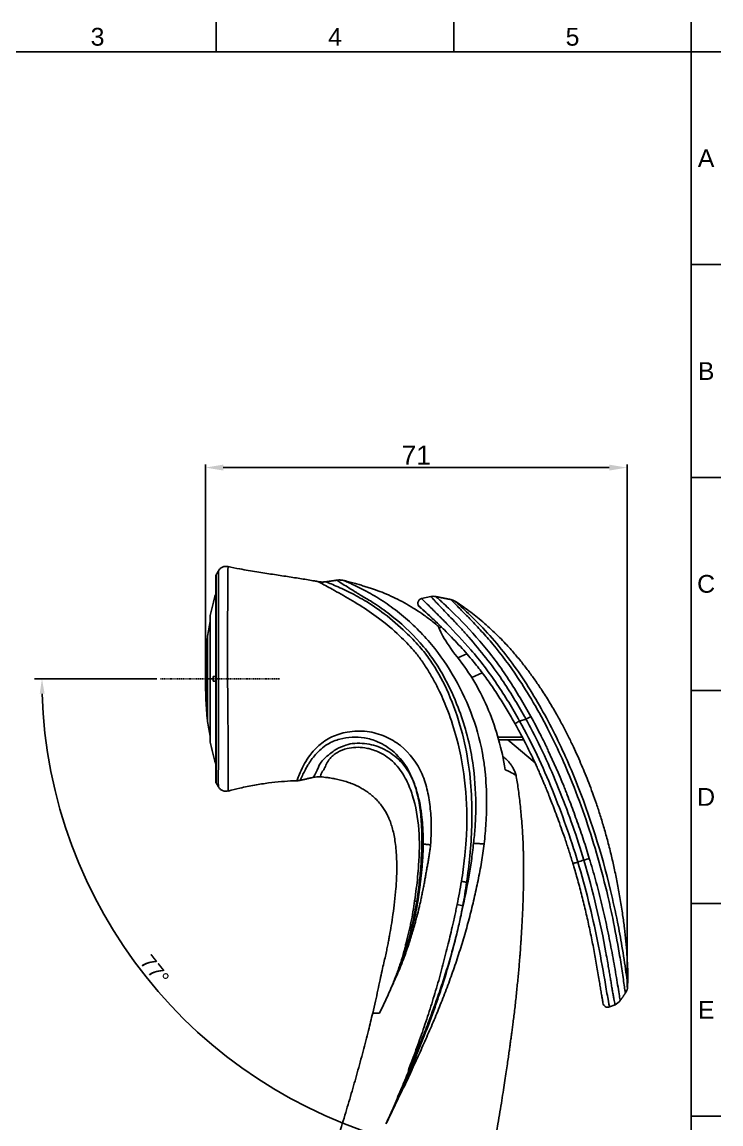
# Model space of a CAD drawing. Header units: millimetres. Extents: x 2316 to 2526, y 318 to 615.
# Drawn here: x 2408.5 to 2526.3, y 429.2 to 614.8 of the extents above; entities that cross this region are included whole.
import ezdxf

# ---------------------------------------------------------------- set-up
doc = ezdxf.new("R2010")
doc.units = ezdxf.units.MM
doc.header["$LTSCALE"] = 0.1
doc.linetypes.add('CENTER', pattern=[0.6, 0.375, -0.075, 0.075, -0.075])
doc.layers.add('1', color=7, linetype='Continuous', true_color=0xffffff)
doc.layers.add('TOP', color=7, linetype='Continuous', true_color=0xffffff)
doc.layers.add('DIM', color=3, linetype='Continuous')
doc.layers.add('FORM', color=7, linetype='Continuous')
doc.styles.get("Standard").update_dxf_attribs({"font": 'arial.ttf'})
doc.dimstyles.new('a1', dxfattribs={"dimtxt": 3.2, "dimasz": 3, "dimexe": 0.5, "dimexo": 0.5, "dimgap": 0.5, "dimtad": 1, "dimdsep": 46, "dimtxsty": 'Standard', "dimcen": 0.09, "dimclrd": 4, "dimclre": 4, "dimclrt": 7, "dimazin": 2, "dimtfac": 1, "dimtofl": 0, "dimtmove": 0, "dimatfit": 3, "dimfxl": 0.18, "dimtolj": 1, "dimtzin": 0, "dimarcsym": 0})
doc.dimstyles.new('ISO-25', dxfattribs={"dimtxt": 2.5, "dimasz": 2.5, "dimexe": 1.25, "dimexo": 0.625, "dimtad": 1, "dimlfac": 1.333333, "dimtxsty": 'Standard', "dimcen": 2.5, "dimadec": 0, "dimazin": 0, "dimtfac": 1, "dimtmove": 0, "dimatfit": 3, "dimfxl": 1, "dimarcsym": 0})

# ---------------------------------------------------------------- blocks, each defined once
blk = doc.blocks.new('*D49')
at = {"color": 4, "lineweight": -2, "transparency": 16777216}
for p, q in [((2439.43, 504.67), (2439.43, 540.27)), ((2507.43, 539.77), (2442.43, 539.77)), ((2510.43, 452.24), (2510.43, 540.27))]:
    blk.add_line(p, q, dxfattribs=at)
at = {"color": 4, "transparency": 16777216}
for points in [[(2442.43, 540.27), (2442.43, 539.27), (2439.43, 539.77)], [(2507.43, 540.27), (2507.43, 539.27), (2510.43, 539.77)]]:
    blk.add_solid(points, dxfattribs=at)
at = {"layer": 'Defpoints', "color": 0, "transparency": 16777216}
for p in [(2439.43, 539.77), (2439.43, 504.17), (2510.43, 451.74)]:
    blk.add_point(p, dxfattribs=at)
at = {"color": 7, "transparency": 16777216, "insert": (2474.93, 541.88), "char_height": 3.2, "attachment_point": 5}
blk.add_mtext('\\A1;71', dxfattribs=at)
blk = doc.blocks.new('*D51')
at = {"layer": 'Defpoints', "color": 0, "transparency": 16777216}
for p in [(2431.87, 504.17), (2451.98, 504.17), (2419.85, 469.24), (2473.41, 421.22), (2465.73, 387.8)]:
    blk.add_point(p, dxfattribs=at)
at = {"layer": 'DIM', "color": 0, "lineweight": -2, "transparency": 16777216}
for p, q in [((2431.25, 504.17), (2410.64, 504.17)), ((2473.55, 421.83), (2474.7, 426.83))]:
    blk.add_line(p, q, dxfattribs=at)
blk.add_arc((2492.5, 504.17), 80.62, 181.7769, 255.2657, dxfattribs=at)
at = {"layer": 'DIM', "color": 0, "transparency": 16777216}
for points in [[(2411.51, 501.67), (2412.34, 501.68), (2411.89, 504.17)], [(2472.1, 426.61), (2471.9, 425.8), (2474.42, 425.61)]]:
    blk.add_solid(points, dxfattribs=at)
at = {"layer": 'DIM', "color": 0, "transparency": 16777216, "insert": (2430.9, 455.13), "char_height": 2.5, "attachment_point": 5, "rotation": 308.5213}
blk.add_mtext('77°', dxfattribs=at)

msp = doc.modelspace()

# ---------------------------------------------------------------- linework, layer by layer
at = {"layer": '1', "color": 7, "linetype": 'Continuous'}
for p, q in [((2475.8337, 517.6912), (2477.3908, 518.0364)), ((2480.7723, 517.5322), (2480.7766, 517.5271)), ((2440.2402, 514.8545), (2440.2331, 514.8546)), ((2440.2331, 514.8546), (2440.2331, 514.8509)), ((2440.2331, 514.8509), (2440.2402, 514.8508)), ((2440.2331, 514.8019), (2440.2331, 514.8509)), ((2440.2402, 514.8018), (2440.2331, 514.8019)), ((2440.2331, 514.8019), (2440.2331, 514.4456)), ((2440.2331, 514.4456), (2440.2402, 514.4454)), ((2440.2331, 514.2046), (2440.2331, 514.4456)), ((2440.2402, 504.1735), (2440.2402, 514.8545)), ((2440.2402, 514.2045), (2440.2331, 514.2046)), ((2440.2331, 514.2046), (2440.2331, 513.3948)), ((2440.2331, 513.3948), (2440.2402, 513.3947)), ((2440.2331, 512.9769), (2440.2331, 513.3948)), ((2440.2402, 512.9768), (2440.2331, 512.9769)), ((2440.2331, 512.9769), (2440.2331, 511.7646)), ((2479.1597, 512.9132), (2478.756, 512.7249)), ((2439.7509, 510.973), (2439.7223, 510.9735)), ((2439.7223, 510.9735), (2439.7223, 497.3735)), ((2439.7509, 511.2986), (2439.7509, 497.0484)), ((2439.7547, 511.3465), (2439.7547, 497.0006)), ((2440.2331, 511.7646), (2440.2402, 511.7645)), ((2440.2331, 511.1962), (2440.2331, 511.7646)), ((2440.2402, 511.1961), (2440.2331, 511.1961)), ((2440.2331, 511.1961), (2440.2331, 509.6574)), ((2440.2331, 509.6574), (2440.2402, 509.6574)), ((2440.2331, 508.9904), (2440.2331, 509.6574)), ((2440.2402, 508.9904), (2440.2331, 508.9904)), ((2440.2331, 508.9741), (2440.2331, 508.9904)), ((2440.2402, 508.974), (2440.2331, 508.9741)), ((2440.2331, 508.9741), (2440.2331, 507.2057)), ((2440.2331, 507.2057), (2440.2402, 507.2056)), ((2440.2331, 506.6601), (2440.2331, 507.2057)), ((2483.4361, 508.4086), (2481.9172, 507.7326)), ((2440.2402, 506.6601), (2440.2331, 506.6601)), ((2440.2331, 506.4504), (2440.2331, 506.6601)), ((2440.2402, 506.4504), (2440.2331, 506.4504)), ((2440.2331, 506.4504), (2440.2331, 504.5634)), ((2486.0448, 505.1917), (2484.2852, 504.4083)), ((2440.2331, 504.5634), (2440.2402, 504.5634)), ((2440.2331, 504.1735), (2440.2331, 504.5634)), ((2440.2402, 504.1735), (2440.2331, 504.1735)), ((2440.2331, 503.7836), (2440.2331, 504.1735)), ((2440.2402, 503.7836), (2440.2331, 503.7836)), ((2440.2331, 503.7836), (2440.2331, 501.8967)), ((2440.2402, 493.4926), (2440.2402, 504.1735)), ((2440.7293, 504.5777), (2441.1663, 504.5777)), ((2440.7293, 504.5777), (2440.7293, 503.7694)), ((2440.7293, 503.7694), (2441.1664, 503.7694)), ((2440.2331, 501.8967), (2440.2402, 501.8967)), ((2440.2331, 501.687), (2440.2331, 501.8967)), ((2440.2402, 501.687), (2440.2331, 501.687)), ((2440.2331, 501.1414), (2440.2331, 501.687)), ((2440.2402, 501.1414), (2440.2331, 501.1414)), ((2440.2331, 501.1414), (2440.2331, 499.373)), ((2440.2331, 499.373), (2440.2402, 499.373)), ((2440.2331, 499.3566), (2440.2331, 499.373)), ((2440.2402, 499.3567), (2440.2331, 499.3566)), ((2440.2331, 498.6897), (2440.2331, 499.3566)), ((2440.2402, 498.6897), (2440.2331, 498.6897)), ((2440.2331, 498.6897), (2440.2331, 497.1509)), ((2439.7223, 497.3735), (2439.7509, 497.374)), ((2440.2331, 497.1509), (2440.2402, 497.151)), ((2440.2331, 496.5825), (2440.2331, 497.1509)), ((2440.2402, 496.5826), (2440.2331, 496.5825)), ((2440.2331, 496.5825), (2440.2331, 495.3701)), ((2492.3336, 497.0721), (2493.4039, 497.3999)), ((2440.2331, 495.3701), (2440.2402, 495.3702)), ((2440.2331, 494.9523), (2440.2331, 495.3701)), ((2440.2402, 494.9524), (2440.2331, 494.9523)), ((2440.2331, 494.9523), (2440.2331, 494.1425)), ((2440.2331, 494.1425), (2440.2402, 494.1426)), ((2440.2331, 493.9015), (2440.2331, 494.1425)), ((2440.2402, 493.9016), (2440.2331, 493.9015)), ((2440.2331, 493.9015), (2440.2331, 493.5451)), ((2488.6993, 494.3735), (2492.79, 494.3735)), ((2440.2331, 493.5451), (2440.2402, 493.5452)), ((2440.2331, 493.4962), (2440.2331, 493.5451)), ((2440.2402, 493.4963), (2440.2331, 493.4962)), ((2440.2331, 493.4925), (2440.2331, 493.4962)), ((2440.2331, 493.4925), (2440.2402, 493.4926)), ((2488.8355, 493.8735), (2493.0503, 493.8735)), ((2490.3331, 493.8735), (2494.9411, 490.007)), ((2507.488, 448.891), (2508.4142, 449.2747))]:
    msp.add_line(p, q, dxfattribs=at)
for centre, radius, start, end in [((2490.1092, 504.1735), 51, 163.717992, 167.911027), ((2484.1794, 504.1735), 45, 167.576554, 170.82802), ((2519.4328, 504.1735), 80, 175.123975, 184.876025), ((2440.0509, 511.2986), 0.3, 170.82802, 180), ((2440.0509, 497.0484), 0.3, 180, 189.17198), ((2484.1794, 504.1735), 45, 189.17198, 192.423446), ((2490.1092, 504.1735), 51, 192.088973, 196.282008), ((2507.1818, 449.6301), 0.8, 184.254521, 292.5)]:
    msp.add_arc(centre, radius, start, end, dxfattribs=at)
at = {"layer": '1', "color": 7, "linetype": 'Continuous', "extrusion": (0, 0, -1)}
msp.add_arc((-2476.0068, 516.9102), 0.8, 303.6167, 77.5, dxfattribs=at)
at = {"layer": '1', "color": 7, "linetype": 'Continuous'}
for centre, major_axis, ratio, start_param, end_param in [((2477.8236, 516.0838), (0, -2), 1, 2.94362795, 3.3597588), ((2493.2942, 497.1683), (-1.7524, -0.964), 0.075426, 4.09544055, 4.60830794), ((2492.2897, 496.9795), (-0.6986, -0.3898), 0.074804, 4.60785894, 6.18499098), ((2458.4748, 483.6786), (0, 4), 1, 6.2013805, 6.51007392), ((2507.6489, 451.1224), (0.7653, -1.8478), 1, 0, 0.5642548)]:
    msp.add_ellipse(centre, major_axis=major_axis, ratio=ratio, start_param=start_param, end_param=end_param, dxfattribs=at)
for points, degree in [([(2441.6212, 522.4016), (2441.414, 522.0427), (2441.2067, 521.6838)], 2), ([(2441.2065, 521.6812), (2441.1798, 521.6352), (2441.1703, 521.5801)], 2), ([(2459.7023, 520.5312), (2459.0481, 520.4374), (2458.3982, 520.5576)], 2), ([(2461.5929, 520.8045), (2460.6416, 520.667), (2459.6903, 520.5295)], 2), ([(2462.7477, 520.7417), (2462.1705, 520.8866), (2461.5819, 520.8024)], 2), ([(2480.7877, 517.5291), (2479.4924, 517.7889), (2478.1972, 518.0487)], 2), ([(2478.7003, 516.6329), (2478.5473, 516.7938), (2478.4179, 516.9335), (2478.2941, 517.0682)], 3), ([(2478.7152, 516.6173), (2478.7105, 516.6223), (2478.7053, 516.6277), (2478.7003, 516.6329)], 3), ([(2478.7287, 516.6031), (2478.7241, 516.6079), (2478.7199, 516.6123), (2478.7152, 516.6173)], 3), ([(2479.1808, 516.1304), (2479.0136, 516.3032), (2478.8629, 516.4605), (2478.7287, 516.6031)], 3), ([(2481.4693, 517.2478), (2481.1339, 517.4625), (2480.7686, 517.5254)], 2), ([(2475.8323, 516.0049), (2475.9257, 515.9219), (2476.0311, 515.8279), (2476.1497, 515.7215)], 3), ([(2479.1974, 516.113), (2479.1924, 516.1184), (2479.1863, 516.1246), (2479.1808, 516.1304)], 3), ([(2479.2113, 516.0985), (2479.2067, 516.1034), (2479.2026, 516.1078), (2479.1974, 516.113)], 3), ([(2480.2463, 515.0167), (2479.8414, 515.4376), (2479.4975, 515.7946), (2479.2113, 516.0985)], 3), ([(2480.256, 515.0066), (2480.2463, 515.0167)], 1), ([(2480.2631, 514.9991), (2480.256, 515.0066)], 1), ([(2481.3944, 513.8125), (2480.9382, 514.2926), (2480.5629, 514.6823), (2480.2631, 514.9991)], 3), ([(2478.2876, 513.7724), (2478.4784, 513.5909), (2478.6718, 513.405), (2478.8668, 513.2158)], 3), ([(2478.7239, 512.9807), (2478.7197, 512.9789), (2478.7155, 512.9771), (2478.705, 512.9727)], 3), ([(2481.4054, 513.8009), (2481.4022, 513.8043), (2481.398, 513.8086), (2481.3944, 513.8125)], 3), ([(2481.4124, 513.7935), (2481.4053, 513.801)], 1), ([(2482.5957, 512.5253), (2482.5899, 512.5316)], 1), ([(2482.5993, 512.5213), (2482.5957, 512.5253)], 1), ([(2493.4039, 497.3999), (2493.275, 497.6319), (2493.1989, 497.7675), (2493.1732, 497.8152)], 3), ([(2494.1588, 495.9992), (2493.9072, 496.4661), (2493.6556, 496.933), (2493.4039, 497.3999)], 3), ([(2441.1702, 486.7654), (2441.1798, 486.7097), (2441.2064, 486.6641)], 2), ([(2441.2067, 486.6633), (2441.4035, 486.3224), (2441.6003, 485.9815)], 2), ([(2454.8391, 487.0064), (2455.1413, 487.0143), (2455.4358, 487.0823)], 2), ([(2455.4392, 487.083), (2457.575, 487.5761)], 1), ([(2502.1472, 473.3014), (2502.4785, 473.4082), (2502.8098, 473.5149), (2503.1412, 473.6217)], 3), ([(2503.1412, 473.6217), (2503.1414, 473.6218)], 1), ([(2503.1414, 473.6218), (2503.4748, 473.7245), (2503.8089, 473.8341), (2504.0778, 473.9298)], 3), ([(2501.2966, 473.1009), (2501.5527, 472.2648), (2501.7993, 471.4268), (2502.0362, 470.5865)], 3), ([(2481.8202, 466.1519), (2482.1401, 466.0725), (2482.4641, 465.9913), (2482.7651, 465.9151)], 3), ([(2470.9181, 452.5858), (2470.8993, 452.5441), (2470.8806, 452.5024), (2470.8619, 452.4607)], 3), ([(2509.2837, 449.9704), (2509.7267, 450.5989), (2510.1697, 451.2275)], 2), ([(2510.1532, 451.2232), (2510.5082, 451.7047), (2510.5313, 452.3172)], 2)]:
    msp.add_open_spline(points, degree=degree, dxfattribs=at)
for points, knots in [([(2443.2281, 523.0944), (2443.0713, 523.1275), (2442.7566, 523.1469), (2442.2813, 523.0223), (2441.8731, 522.7499), (2441.6789, 522.5023), (2441.5995, 522.3636)], [0, 0, 0, 0, 0.24390649, 0.50048644, 0.75679715, 1, 1, 1, 1]), ([(2441.6184, 504.1643), (2441.6184, 504.1689), (2441.619, 505.3636), (2441.6167, 507.7563), (2441.6129, 511.1932), (2441.6157, 514.3583), (2441.6174, 517.1379), (2441.6092, 519.4047), (2441.6003, 521.0875), (2441.6048, 522.1336), (2441.6085, 522.3746), (2441.6085, 522.3792), (2441.6078, 522.3837)], [0, 0, 0, 0, 0.00011445, 0.12567661, 0.25061469, 0.37533794, 0.50019123, 0.62520152, 0.75018925, 0.87501152, 0.99946927, 1, 1, 1, 1]), ([(2443.2271, 523.0904), (2443.2279, 523.095), (2443.232, 523.102), (2443.2153, 522.5231), (2443.1807, 518.5874), (2443.1454, 511.3061), (2443.1485, 506.3416), (2443.1572, 504.1674), (2443.1572, 504.1628)], [0, 0, 0, 0, 0.00272363, 0.15202064, 0.50027106, 0.77922417, 0.99986528, 1, 1, 1, 1]), ([(2458.3979, 520.5526), (2458.2023, 520.591), (2457.2812, 520.7679), (2455.5656, 521.0488), (2453.2091, 521.4169), (2450.6853, 521.7955), (2448.0011, 522.2127), (2445.4908, 522.6253), (2443.8885, 522.9635), (2443.2318, 523.1109)], [0, 0, 0, 0, 0.0388602, 0.18291876, 0.3390008, 0.50401248, 0.68062272, 0.86880201, 1, 1, 1, 1]), ([(2441.169, 521.571), (2441.1683, 521.5625), (2441.1672, 521.5265), (2441.1665, 521.4273), (2441.1663, 521.3172), (2441.1662, 521.211), (2441.1662, 521.1), (2441.1663, 520.8869), (2441.1662, 520.5113), (2441.1663, 519.884), (2441.1663, 519.119), (2441.1662, 518.2212), (2441.1663, 517.2018), (2441.1662, 516.0694), (2441.1663, 514.832), (2441.1662, 513.5), (2441.1662, 512.0864), (2441.1663, 510.6055), (2441.1663, 509.0677), (2441.1662, 507.4863), (2441.1663, 505.8757), (2441.1664, 504.251), (2441.1664, 502.6257), (2441.1662, 501.0137), (2441.1662, 499.4294), (2441.1663, 497.8864), (2441.1664, 496.3975), (2441.1663, 494.9771), (2441.1661, 493.638), (2441.1662, 492.3918), (2441.1662, 491.2482), (2441.1662, 490.2169), (2441.1663, 489.3077), (2441.1664, 488.6168), (2441.1662, 488.101), (2441.1663, 487.7238), (2441.1663, 487.4734), (2441.1663, 487.3154), (2441.1662, 487.2172), (2441.1663, 487.1119), (2441.1666, 486.9951), (2441.1674, 486.8789), (2441.1692, 486.7841), (2441.1713, 486.7558), (2441.173, 486.7516)], [0, 0, 0, 0, 0.0203096, 0.03697507, 0.05001675, 0.05989667, 0.06944015, 0.07918301, 0.10899295, 0.13870072, 0.16842076, 0.19827472, 0.22811054, 0.25779002, 0.28753923, 0.31743118, 0.34720428, 0.37694721, 0.40670581, 0.43651891, 0.46630317, 0.49607364, 0.52584417, 0.55562454, 0.58540778, 0.61519003, 0.64497669, 0.67479021, 0.70456685, 0.73430479, 0.76405252, 0.79389419, 0.82373393, 0.85341521, 0.87323493, 0.89314464, 0.91252864, 0.92024838, 0.92759317, 0.93629626, 0.94786346, 0.9623031, 0.97965308, 1, 1, 1, 1]), ([(2441.2067, 521.6789), (2441.2067, 521.6887), (2441.2067, 521.6802), (2441.2067, 521.6587), (2441.2067, 521.1863), (2441.2067, 519.413), (2441.2067, 518.1114), (2441.2067, 514.8753), (2441.2067, 512.9395), (2441.2067, 508.7274), (2441.2067, 506.4635), (2441.2067, 501.8751), (2441.2067, 499.5593), (2441.2067, 495.3029), (2441.2067, 493.3519), (2441.2067, 490.107), (2441.2067, 488.8117), (2441.2067, 487.125), (2441.2067, 486.688), (2441.2067, 486.6643)], [0, 0, 0, 0, 0.00671801, 0.00671801, 0.13172193, 0.13172193, 0.25672585, 0.25672585, 0.38172977, 0.38172977, 0.5067337, 0.5067337, 0.63173762, 0.63173762, 0.75674154, 0.75674154, 0.88174546, 0.88174546, 1, 1, 1, 1]), ([(2482.541, 470.0643), (2482.644, 470.7203), (2482.8503, 472.0346), (2483.0514, 473.7445), (2483.2004, 475.2272), (2483.3082, 476.5596), (2483.5219, 480.1975), (2483.4004, 486.17), (2482.1579, 493.1374), (2480.4368, 498.4051), (2479.0994, 501.6166), (2477.9165, 503.8957), (2476.8701, 505.6836), (2475.7565, 507.4047), (2474.2112, 509.3465), (2471.8648, 511.7719), (2468.8071, 514.3273), (2465.393, 516.6267), (2462.7149, 518.1983), (2460.8126, 519.2592), (2459.5476, 519.9445), (2458.6311, 520.4328), (2458.4019, 520.5566), (2458.3977, 520.5591), (2458.3971, 520.5544)], [0, 0, 0, 0, 0.03043669, 0.06098431, 0.07891719, 0.0987699, 0.12228629, 0.24607452, 0.37195673, 0.44515887, 0.49959394, 0.53141822, 0.56316301, 0.59495955, 0.62624386, 0.67808218, 0.75200756, 0.8136237, 0.87545219, 0.90799337, 0.93706074, 0.96985224, 0.9999682, 1, 1, 1, 1]), ([(2459.7017, 520.5311), (2459.7062, 520.5327), (2459.9224, 520.4472), (2460.8165, 520.0849), (2462.0538, 519.5445), (2463.8504, 518.7168), (2466.4086, 517.3332), (2469.7738, 515.0843), (2472.8318, 512.3992), (2475.4319, 509.7535), (2477.8612, 506.6546), (2480.2779, 502.2638), (2482.4008, 496.544), (2483.7387, 490.5168), (2484.3064, 484.7679), (2484.326, 479.4174), (2484.0234, 474.4955), (2483.6143, 471.3753), (2483.4185, 469.8825)], [0, 0, 0, 0, 0.02315111, 0.05290161, 0.08084516, 0.10891254, 0.16358427, 0.22939874, 0.30563757, 0.3577099, 0.40343637, 0.48918674, 0.58913492, 0.68407558, 0.77283064, 0.85498203, 0.93062491, 1, 1, 1, 1]), ([(2484.5876, 476.4643), (2484.6768, 477.3448), (2484.9279, 479.8251), (2485.0357, 484.6482), (2484.4432, 491.5036), (2482.5441, 498.4249), (2480.0554, 503.8431), (2477.8537, 507.4759), (2474.933, 511.2164), (2471.8518, 514.0115), (2469.1072, 516.0643), (2467.8523, 516.9176), (2466.7169, 517.5872), (2465.9168, 518.0503), (2465.3177, 518.4318), (2464.1363, 519.1562), (2462.6689, 520.05), (2461.6949, 520.7006), (2461.5839, 520.8024), (2461.5793, 520.8049), (2461.5825, 520.7989)], [0, 0, 0, 0, 0.04592681, 0.12936829, 0.2500527, 0.40194523, 0.49870042, 0.55983087, 0.62401644, 0.7482083, 0.7795872, 0.81096642, 0.83185439, 0.85275328, 0.86325004, 0.87378612, 0.93653438, 0.9744061, 0.99994189, 1, 1, 1, 1]), ([(2462.7503, 520.7426), (2462.7428, 520.7436), (2462.747, 520.7401), (2462.8274, 520.7045), (2463.2616, 520.5124), (2464.5095, 519.9416), (2466.8545, 518.8152), (2469.6978, 517.0794), (2473.4009, 514.328), (2477.5921, 510.1943), (2481.6308, 504.2923), (2484.6266, 497.8101), (2486.0345, 492.4272), (2486.653, 487.6683), (2486.8361, 484.0145), (2486.7085, 479.9356), (2486.4834, 477.5295), (2486.3741, 476.362)], [0, 0, 0, 0, 0.00005089, 0.01574981, 0.03145543, 0.06319847, 0.12589389, 0.18854841, 0.25109251, 0.37861453, 0.50027339, 0.62471021, 0.74907645, 0.78785525, 0.87429866, 0.93900982, 1, 1, 1, 1]), ([(2478.7086, 512.9769), (2478.3834, 513.262), (2477.5804, 513.9353), (2476.2648, 514.9085), (2474.8007, 515.8861), (2473.3149, 516.7794), (2471.8173, 517.5949), (2470.299, 518.3078), (2468.8247, 518.8931), (2467.6163, 519.3241), (2466.6471, 519.6431), (2465.8845, 519.8804), (2465.0867, 520.1155), (2464.2229, 520.3566), (2463.4455, 520.5644), (2462.9453, 520.6907), (2462.766, 520.7352)], [0, 0, 0, 0, 0.07236866, 0.17556566, 0.2738737, 0.36717611, 0.46585537, 0.55940138, 0.64793278, 0.73145242, 0.77427107, 0.81883385, 0.86522364, 0.91358679, 0.96904649, 1, 1, 1, 1]), ([(2477.6639, 517.7516), (2477.5823, 517.8366), (2477.4316, 517.9938), (2477.4036, 518.023), (2477.3908, 518.0364)], [0, 0, 0, 0, 0.54103834, 1, 1, 1, 1]), ([(2478.217, 518.0448), (2478.225, 518.037), (2478.2409, 518.0215), (2478.4019, 517.8749), (2478.7541, 517.5749), (2479.7192, 516.7155), (2482.2356, 514.2812), (2486.3022, 509.9653), (2490.6006, 504.1623), (2493.0319, 499.9445), (2494.2487, 497.8338)], [0, 0, 0, 0, 0.02109348, 0.0420186, 0.08407157, 0.12629087, 0.25110922, 0.49983756, 0.74969948, 1, 1, 1, 1]), ([(2475.2424, 516.6756), (2475.2436, 516.6712), (2475.2615, 516.6078), (2475.3137, 516.5214), (2475.4234, 516.3878), (2475.5808, 516.2363), (2475.7795, 516.0542), (2476.0542, 515.807), (2476.3329, 515.5575), (2476.537, 515.3736), (2476.6007, 515.3161)], [0, 0, 0, 0, 0.00656452, 0.10033156, 0.24056489, 0.36381507, 0.51422464, 0.69431522, 0.90771996, 1, 1, 1, 1]), ([(2475.8323, 516.0049), (2475.7379, 516.0878), (2475.6319, 516.181), (2475.5702, 516.2339), (2475.5585, 516.2442)], [0, 0, 0, 0, 0.66695493, 1, 1, 1, 1]), ([(2475.5639, 516.244), (2475.5714, 516.2378), (2475.5833, 516.2278), (2475.6326, 516.1865), (2475.6546, 516.1679)], [0, 0, 0, 0, 0.626008, 1, 1, 1, 1]), ([(2477.7915, 515.7591), (2477.5247, 516.0226), (2477.2689, 516.2742), (2476.6991, 516.8405), (2476.4141, 517.1279), (2476.1007, 517.4345), (2476.0097, 517.5215), (2475.8767, 517.6496), (2475.83, 517.6938), (2475.8357, 517.6901)], [0, 0, 0, 0, 0.26343584, 0.26343584, 0.63171792, 0.63171792, 0.81585896, 0.81585896, 1, 1, 1, 1]), ([(2478.2941, 517.0682), (2478.1626, 517.2137), (2477.9176, 517.4845), (2477.7442, 517.6671), (2477.6639, 517.7516)], [0, 0, 0, 0, 0.53719623, 1, 1, 1, 1]), ([(2510.1652, 451.2268), (2510.1601, 451.2211), (2510.1551, 451.2641), (2510.0914, 451.6314), (2509.9731, 452.4571), (2509.8197, 453.5139), (2509.5408, 455.3886), (2508.997, 458.8205), (2508.1925, 463.097), (2506.5457, 470.6334), (2504.3434, 478.3377), (2500.875, 487.7558), (2498.2384, 493.6234), (2495.8841, 498.0425), (2494.2352, 500.9308), (2491.6809, 505.0483), (2488.7301, 509.0376), (2485.9668, 512.1689), (2484.2415, 514.0082), (2482.654, 515.6195), (2481.5191, 516.7695), (2480.9904, 517.3062), (2480.8061, 517.4928), (2480.7743, 517.5311), (2480.77, 517.5328)], [0, 0, 0, 0, 0.00451057, 0.02389712, 0.03457162, 0.05546327, 0.07684095, 0.11830603, 0.1958572, 0.24429627, 0.41191546, 0.49605981, 0.62185107, 0.65326398, 0.68463602, 0.74728661, 0.83637895, 0.87314247, 0.90858782, 0.93631942, 0.96799466, 0.9840582, 0.99205866, 1, 1, 1, 1]), ([(2510.5245, 452.3092), (2510.5454, 452.7937), (2510.5747, 453.926), (2510.534, 455.7531), (2510.4225, 457.8173), (2510.2408, 459.9718), (2509.999, 462.1759), (2509.687, 464.5255), (2509.3026, 466.9823), (2508.8462, 469.508), (2508.3511, 471.937), (2507.8068, 474.3408), (2507.2178, 476.6941), (2506.5852, 478.9833), (2505.9414, 481.1088), (2505.2942, 483.0801), (2504.6505, 484.9056), (2504.017, 486.5928), (2503.3999, 488.1483), (2502.7746, 489.6499), (2502.1131, 491.1642), (2501.3783, 492.7637), (2500.562, 494.4489), (2499.6495, 496.2283), (2498.6274, 498.1032), (2497.4782, 500.076), (2496.3213, 501.921), (2495.1755, 503.6279), (2494.0634, 505.1879), (2492.8372, 506.7975), (2491.4779, 508.4535), (2490.168, 509.9187), (2488.9443, 511.1853), (2487.8542, 512.2429), (2486.7193, 513.274), (2485.5605, 514.2604), (2484.4023, 515.1844), (2483.2724, 516.0273), (2482.2948, 516.7127), (2481.6904, 517.104), (2481.4522, 517.254)], [0, 0, 0, 0, 0.01970633, 0.0460534, 0.07426648, 0.10374157, 0.13394463, 0.16440861, 0.20009964, 0.23503225, 0.26874757, 0.30087697, 0.33522677, 0.36736613, 0.397424, 0.4255091, 0.45171313, 0.47611378, 0.4987753, 0.51974971, 0.54224158, 0.56595375, 0.59130661, 0.61836615, 0.64724812, 0.67811315, 0.71117375, 0.73576758, 0.76168322, 0.78905188, 0.8180192, 0.84876576, 0.86892432, 0.88961085, 0.91050372, 0.93125303, 0.95147137, 0.97072916, 0.9885564, 1, 1, 1, 1]), ([(2481.4528, 517.2585), (2481.4566, 517.2559), (2481.7508, 517.0145), (2482.5417, 516.2904), (2484.3023, 514.6502), (2486.96, 511.9582), (2490.0427, 508.2961), (2492.8541, 504.3697), (2495.4032, 500.2459), (2497.7509, 495.9847), (2499.8673, 491.5873), (2503.7046, 482.6145), (2506.7226, 473.0087), (2508.7701, 463.5741), (2509.6375, 458.9206), (2510.1885, 455.3539), (2510.4583, 453.1126), (2510.5255, 452.3882), (2510.5315, 452.2967), (2510.5306, 452.3048)], [0, 0, 0, 0, 0.01823059, 0.03643301, 0.06372793, 0.12685266, 0.18997056, 0.25299722, 0.31577056, 0.37868172, 0.4417259, 0.50479199, 0.75686332, 0.82839213, 0.88316694, 0.94604437, 0.97761417, 0.99335848, 1, 1, 1, 1]), ([(2476.1766, 515.6974), (2476.2942, 515.592), (2476.5601, 515.3526), (2477.0185, 514.9386), (2477.5752, 514.4282), (2478.2181, 513.8252), (2478.7718, 513.2923), (2479.0873, 512.9844), (2479.1577, 512.9154)], [0, 0, 0, 0, 0.1596045, 0.3266311, 0.49239166, 0.71410603, 0.93634995, 1, 1, 1, 1]), ([(2478.8068, 513.274), (2478.3964, 513.6713), (2477.6619, 514.3676), (2476.9787, 514.9889), (2476.6973, 515.2421), (2476.6914, 515.2474)], [0, 0, 0, 0, 0.54343215, 0.99034206, 1, 1, 1, 1]), ([(2478.9035, 514.6505), (2478.6368, 514.9191), (2478.3728, 515.1832), (2478.0057, 515.5475), (2477.8977, 515.6543), (2477.7915, 515.7591)], [0, 0, 0, 0, 0.70236569, 0.70236569, 1, 1, 1, 1]), ([(2480.0893, 513.4437), (2479.8233, 513.7173), (2479.5585, 513.9876), (2479.1646, 514.387), (2479.0337, 514.5193), (2478.9035, 514.6505)], [0, 0, 0, 0, 0.66716893, 0.66716893, 1, 1, 1, 1]), ([(2478.705, 512.9727), (2478.6336, 512.9423), (2478.879, 512.3355), (2479.9683, 510.4051), (2480.8153, 509.0973), (2481.8101, 507.8709)], [0, 0, 0, 0, 0.5, 0.5, 1, 1, 1, 1]), ([(2478.7684, 513.2953), (2478.8106, 513.2548), (2479.1055, 512.9717), (2479.8071, 512.2781), (2480.8704, 511.2037), (2482.0616, 509.948), (2483.2067, 508.6864), (2484.4921, 507.1932), (2485.8956, 505.4273), (2487.4147, 503.3395), (2488.867, 501.1665), (2490.2656, 498.9114), (2491.1563, 497.3705), (2491.591, 496.5897)], [0, 0, 0, 0, 0.00919652, 0.06404341, 0.14832238, 0.23243856, 0.31343306, 0.39089183, 0.51101257, 0.63070156, 0.75246826, 0.87586435, 1, 1, 1, 1]), ([(2492.3336, 497.0721), (2491.154, 499.186), (2489.8837, 501.2802), (2487.1646, 505.3027), (2485.7036, 507.2297), (2482.8239, 510.5744), (2481.4408, 512.0532), (2480.0893, 513.4437)], [0, 0, 0, 0, 0.35266672, 0.35266672, 0.70533345, 0.70533345, 1, 1, 1, 1]), ([(2482.5899, 512.5316), (2482.3598, 512.7806), (2481.9656, 513.2074), (2481.575, 513.6212), (2481.4124, 513.7935)], [0, 0, 0, 0, 0.58355027, 1, 1, 1, 1]), ([(2483.7948, 511.2018), (2483.574, 511.4484), (2483.1756, 511.8935), (2482.777, 512.3277), (2482.5993, 512.5213)], [0, 0, 0, 0, 0.55427683, 1, 1, 1, 1]), ([(2493.1732, 497.8152), (2491.9483, 499.928), (2489.181, 504.7015), (2485.7225, 508.8753), (2483.7948, 511.2018)], [0, 0, 0, 0, 0.44261107, 1, 1, 1, 1]), ([(2489.9266, 488.8449), (2489.357, 492.3069), (2488.4433, 495.6519), (2485.7892, 502.0612), (2484.0249, 505.1402), (2481.8101, 507.8709)], [0, 0, 0, 0, 0.5, 0.5, 1, 1, 1, 1]), ([(2441.6023, 485.9796), (2441.5992, 485.9831), (2441.5962, 486.2246), (2441.5895, 487.272), (2441.5969, 488.9534), (2441.6054, 491.2103), (2441.6043, 493.9794), (2441.6032, 497.1388), (2441.6138, 500.5757), (2441.6178, 502.9697), (2441.6184, 504.166)], [0, 0, 0, 0, 0.12469943, 0.24982127, 0.37479918, 0.49941133, 0.62397605, 0.74890405, 0.87419996, 1, 1, 1, 1]), ([(2443.1572, 504.1644), (2443.1638, 502.5355), (2443.2132, 497.6103), (2443.2591, 490.9219), (2443.282, 486.2745), (2443.279, 485.2723), (2443.2785, 485.2784), (2443.278, 485.283)], [0, 0, 0, 0, 0.16562377, 0.49973312, 0.74722219, 0.99991851, 1, 1, 1, 1]), ([(2494.2487, 497.8338), (2494.7915, 496.8189), (2495.6729, 495.1705), (2496.6208, 493.2314), (2497.9728, 490.3714), (2498.9575, 488.1309), (2499.7657, 486.1332), (2499.7675, 486.1289), (2499.7692, 486.1247), (2499.7709, 486.1204), (2499.7726, 486.1161), (2499.7781, 486.1025), (2499.7892, 486.0751), (2499.8112, 486.0203), (2499.8552, 485.9108), (2499.943, 485.6916), (2500.1175, 485.253), (2500.4627, 484.3743), (2501.1392, 482.6118), (2502.0594, 480.0766), (2503.1272, 477.0208), (2503.7609, 474.9602), (2504.0778, 473.9298)], [0, 0, 0, 0, 0.13354713, 0.21689251, 0.25002731, 0.50007351, 0.50010401, 0.50013455, 0.50019559, 0.50031766, 0.50056181, 0.50105011, 0.5020267, 0.50397987, 0.50788613, 0.51569836, 0.53132172, 0.56256458, 0.62503886, 0.74997268, 0.87496783, 1, 1, 1, 1]), ([(2491.5915, 496.5967), (2491.9018, 496.0408), (2492.4859, 494.969), (2493.296, 493.4133), (2494.008, 491.9857), (2494.6286, 490.69), (2495.1327, 489.5985), (2495.5378, 488.6968), (2495.8577, 487.9692), (2496.1341, 487.3287), (2496.3851, 486.7382), (2496.6642, 486.0714), (2497.0022, 485.2488), (2497.4122, 484.2278), (2497.8718, 483.0546), (2498.377, 481.7277), (2498.9199, 480.2562), (2499.4959, 478.6406), (2500.0997, 476.8817), (2500.7117, 475.0186), (2501.109, 473.739), (2501.3025, 473.098)], [0, 0, 0, 0, 0.07511596, 0.14396523, 0.20659094, 0.26296969, 0.3131117, 0.34814479, 0.37933597, 0.40668301, 0.43026216, 0.4548713, 0.49177912, 0.53494967, 0.58439134, 0.64010326, 0.70208014, 0.76904026, 0.84203461, 0.92104804, 1, 1, 1, 1]), ([(2502.1471, 473.3014), (2500.8983, 477.4295), (2499.4666, 481.4642), (2496.2523, 489.411), (2494.4287, 493.2857), (2492.3336, 497.0721)], [0, 0, 0, 0, 0.5, 0.5, 1, 1, 1, 1]), ([(2503.1412, 473.6217), (2502.0153, 477.481), (2500.6634, 481.2785), (2497.703, 488.7655), (2496.0449, 492.4463), (2494.1588, 495.9992)], [0, 0, 0, 0, 0.5, 0.5, 1, 1, 1, 1]), ([(2454.8384, 487.0102), (2454.8381, 487.0035), (2454.8422, 487.0086), (2454.9053, 487.2034), (2455.2125, 488.048), (2455.7905, 489.3669), (2456.7944, 491.0895), (2458.3071, 492.8807), (2460.5829, 494.482), (2463.4566, 495.3681), (2466.6146, 495.4843), (2469.708, 494.5896), (2473.2288, 492.5018), (2475.7405, 489.1303), (2476.8858, 485.2693), (2477.3421, 482.2731), (2477.5244, 479.2451), (2477.4059, 477.2245), (2477.347, 476.2196)], [0, 0, 0, 0, 0.00198613, 0.06473257, 0.12716878, 0.19779186, 0.25214305, 0.31864138, 0.37719352, 0.43401475, 0.50189295, 0.56584606, 0.62690737, 0.7508227, 0.81294027, 0.87528262, 0.93797229, 1, 1, 1, 1]), ([(2476.0877, 476.3611), (2476.0838, 477.2847), (2476.0776, 478.7789), (2475.8272, 481.7222), (2475.3224, 484.4859), (2474.4156, 487.0943), (2473.3383, 489.446), (2471.5039, 491.8026), (2468.7879, 493.5758), (2465.6294, 494.5062), (2462.5777, 494.3367), (2459.6682, 493.1283), (2457.8566, 491.3971), (2456.4625, 489.4147), (2455.6155, 487.6099), (2455.4383, 487.089), (2455.4372, 487.0845), (2455.4344, 487.0808)], [0, 0, 0, 0, 0.06173327, 0.09987317, 0.19822304, 0.2496675, 0.28579829, 0.37434032, 0.4477428, 0.49921142, 0.59001233, 0.64151121, 0.71266137, 0.78433763, 0.8802068, 0.9980889, 1, 1, 1, 1]), ([(2457.575, 487.5761), (2457.5824, 487.5843), (2457.5997, 487.6035), (2457.7719, 487.8887), (2458.1233, 488.461), (2458.436, 489.2482), (2458.7352, 489.9674), (2459.4067, 490.7473), (2460.2722, 491.436), (2461.302, 492.2318), (2462.5638, 492.9037), (2464.2018, 493.3332), (2466.3002, 493.3605), (2468.9853, 492.7541), (2471.8604, 490.9405), (2473.8904, 488.3827), (2475.0153, 485.4364), (2475.5848, 482.5169), (2475.9714, 478.3435), (2475.8471, 474.0976), (2475.4768, 469.8486), (2475.1695, 467.7345), (2475.0158, 466.6773)], [0, 0, 0, 0, 0.02660472, 0.06179168, 0.12351048, 0.15431944, 0.18503222, 0.21604418, 0.2474596, 0.27002506, 0.31006207, 0.33945619, 0.37268447, 0.43314181, 0.49779386, 0.56916059, 0.62280157, 0.68566813, 0.74858119, 0.87418524, 0.93708277, 1, 1, 1, 1]), ([(2474.6563, 466.7725), (2474.755, 467.4732), (2475.0366, 469.4703), (2475.4378, 473.4662), (2475.5495, 478.7713), (2474.7156, 483.6193), (2473.2781, 487.3001), (2471.6345, 489.7839), (2469.4277, 491.555), (2467.5294, 492.2888), (2465.5669, 492.7111), (2463.548, 492.6361), (2461.8334, 491.9177), (2460.8977, 491.2986), (2460.4111, 490.7813), (2459.9194, 490.1337), (2459.6596, 489.4558), (2459.3501, 488.8329), (2458.9344, 488.3557), (2458.8201, 487.8099), (2458.8089, 487.7224), (2458.8016, 487.6652)], [0, 0, 0, 0, 0.0440943, 0.12567638, 0.25085061, 0.37607586, 0.43300848, 0.50124052, 0.56369145, 0.60734637, 0.62624291, 0.68851953, 0.72904962, 0.75108205, 0.77225525, 0.79166657, 0.83225892, 0.86143155, 0.89322733, 0.93020516, 1, 1, 1, 1]), ([(2491.7422, 487.8929), (2491.6811, 488.1153), (2491.5356, 488.5444), (2491.2544, 489.1286), (2490.9523, 489.6203), (2490.6653, 490.0062), (2490.3979, 490.3164), (2490.1383, 490.5822), (2489.8683, 490.8269), (2489.653, 490.9994), (2489.529, 491.0912), (2489.5022, 491.1107)], [0, 0, 0, 0, 0.17230856, 0.34070366, 0.48545584, 0.60527509, 0.70148944, 0.79290365, 0.88414961, 0.97506015, 1, 1, 1, 1]), ([(2491.7525, 487.8845), (2491.7487, 487.8871), (2491.7449, 487.8897), (2491.7412, 487.8924), (2491.5715, 488.0223), (2490.947, 488.3774), (2490.5004, 488.6021), (2489.9269, 488.839)], [0, 0, 0, 0, 0.00001804, 0.00001804, 0.50000902, 0.50000902, 1, 1, 1, 1]), ([(2441.1663, 487.1077), (2441.1663, 487.0911), (2441.1664, 487.0262), (2441.1667, 486.9215), (2441.1674, 486.8184), (2441.1682, 486.7834), (2441.1687, 486.776)], [0, 0, 0, 0, 0.08281755, 0.33679957, 0.64270426, 1, 1, 1, 1]), ([(2443.2809, 485.2707), (2443.9259, 485.4457), (2445.3964, 485.8145), (2447.6541, 486.2801), (2449.9912, 486.6452), (2452.1648, 486.8696), (2453.7636, 486.9804), (2454.6369, 486.9959), (2454.8418, 486.9978)], [0, 0, 0, 0, 0.17102472, 0.38819508, 0.58992692, 0.77638181, 0.94754655, 1, 1, 1, 1]), ([(2458.8016, 487.6645), (2458.8999, 487.6568), (2459.1826, 487.6322), (2459.7091, 487.573), (2460.4255, 487.4709), (2461.2675, 487.3207), (2462.1776, 487.1225), (2463.0946, 486.8726), (2464.0098, 486.5618), (2464.871, 486.1973), (2465.6507, 485.7912), (2466.312, 485.3867), (2466.881, 484.9888), (2467.3798, 484.5967), (2467.9558, 484.0925), (2468.5725, 483.4667), (2469.181, 482.7162), (2469.6544, 482.0102), (2470.0108, 481.3697), (2470.2788, 480.8023), (2470.5475, 480.1495), (2470.8228, 479.3413), (2471.0922, 478.315), (2471.3139, 477.1743), (2471.4865, 475.9067), (2471.6075, 474.4962), (2471.6627, 472.9328), (2471.6406, 471.0337), (2471.5176, 468.8984), (2471.2969, 466.6407), (2471.025, 464.5546), (2470.732, 462.6593), (2470.4845, 461.2184), (2470.2877, 460.145), (2470.1325, 459.3339), (2469.9491, 458.4236), (2469.7303, 457.3987), (2469.4695, 456.264), (2469.1431, 454.9413), (2468.8286, 453.4065), (2468.4652, 451.6675), (2468.0514, 449.8013), (2467.7547, 448.5165), (2467.5975, 447.8523)], [0, 0, 0, 0, 0.00621617, 0.01789818, 0.03340488, 0.05185032, 0.07182332, 0.09212731, 0.11175931, 0.13273217, 0.15103994, 0.16714599, 0.18158962, 0.19480545, 0.2071359, 0.22984692, 0.25012178, 0.26797802, 0.28338831, 0.29630302, 0.30752754, 0.32789811, 0.3500941, 0.37439243, 0.40113485, 0.43073691, 0.46363655, 0.49975163, 0.55047852, 0.59847087, 0.64278219, 0.6831364, 0.71941258, 0.73498202, 0.75195759, 0.77149259, 0.79354372, 0.81804744, 0.84491583, 0.87945035, 0.91683918, 0.95695552, 1, 1, 1, 1]), ([(2488.6735, 429.1736), (2488.7916, 429.8615), (2489.0164, 431.1867), (2489.3351, 433.0989), (2489.6189, 434.8595), (2489.8673, 436.4685), (2490.0844, 437.9251), (2490.2738, 439.2285), (2490.438, 440.3777), (2490.5779, 441.3722), (2490.6947, 442.2113), (2490.7887, 442.892), (2490.8605, 443.4155), (2490.9122, 443.794), (2490.9532, 444.0952), (2490.9931, 444.389), (2491.0398, 444.7347), (2491.0937, 445.1363), (2491.1745, 445.7421), (2491.2856, 446.5864), (2491.4278, 447.7066), (2491.6174, 449.3322), (2491.8308, 451.3922), (2492.071, 453.8103), (2492.2503, 455.7143), (2492.3633, 457.0595), (2492.4207, 457.801), (2492.4604, 458.3507), (2492.4903, 458.7822), (2492.5198, 459.2199), (2492.5569, 459.7882), (2492.6112, 460.6496), (2492.6789, 461.77), (2492.7559, 463.1085), (2492.8314, 464.5116), (2492.8939, 465.8958), (2492.9398, 467.2558), (2492.9694, 468.5524), (2492.9882, 469.7828), (2493.0006, 470.8715), (2493.0093, 471.7766), (2493.0115, 472.4906), (2493.0082, 473.077), (2493.0013, 473.6242), (2492.9898, 474.2276), (2492.9724, 474.9151), (2492.9459, 475.7691), (2492.9113, 476.8128), (2492.8519, 478.0657), (2492.7473, 479.4665), (2492.6319, 480.8909), (2492.5051, 482.3186), (2492.366, 483.6816), (2492.2014, 485.0038), (2492.0193, 486.2431), (2491.8671, 487.1893), (2491.7735, 487.7349), (2491.7458, 487.8933)], [0, 0, 0, 0, 0.03547255, 0.0683084, 0.09851359, 0.12608959, 0.15103416, 0.17334185, 0.19300529, 0.21001616, 0.22436605, 0.23604692, 0.24492417, 0.251207, 0.25545688, 0.26036074, 0.26626774, 0.27317321, 0.28094517, 0.2973102, 0.31642358, 0.33829777, 0.38043784, 0.42161072, 0.46172552, 0.47756714, 0.49017881, 0.49949976, 0.50556105, 0.51214573, 0.5217849, 0.53448408, 0.55598845, 0.578794, 0.60258126, 0.62735873, 0.64916582, 0.67169911, 0.69322884, 0.71166887, 0.72699831, 0.73920209, 0.74793709, 0.75677977, 0.7669958, 0.77859083, 0.79170942, 0.81039615, 0.83162855, 0.85541203, 0.8817421, 0.90421107, 0.92821365, 0.9513261, 0.97188031, 0.99183232, 1, 1, 1, 1]), ([(2441.5913, 485.9976), (2441.6732, 485.8545), (2441.8745, 485.6001), (2442.3003, 485.3245), (2442.7945, 485.2084), (2443.118, 485.2398), (2443.2784, 485.2803)], [0, 0, 0, 0, 0.24275262, 0.49947572, 0.75649053, 1, 1, 1, 1]), ([(2486.3741, 476.362), (2486.2294, 475.3319), (2486.0124, 473.7864), (2485.6443, 471.7386), (2485.3463, 470.2068), (2485.0239, 468.6796), (2484.6789, 467.1567), (2484.3184, 465.6366), (2483.9341, 464.122), (2483.5312, 462.6116), (2483.1056, 461.1065), (2482.6563, 459.6071), (2482.0318, 457.6129), (2481.2042, 455.1318), (2480.1318, 452.1788), (2478.9968, 449.2459), (2477.7918, 446.3385), (2476.5334, 443.4516), (2475.2516, 440.5723), (2474.1616, 438.1809), (2473.2696, 436.2754), (2472.583, 434.854), (2471.8887, 433.437), (2471.1993, 432.0182), (2470.6299, 430.8325), (2470.1814, 429.8798), (2469.9462, 429.409), (2469.8286, 429.1735)], [0, 0, 0, 0, 0.0620854, 0.09314898, 0.12419168, 0.15524831, 0.18633089, 0.21742526, 0.24852779, 0.27963668, 0.31076361, 0.34191519, 0.37309081, 0.43551228, 0.49801632, 0.56057375, 0.62316805, 0.68580272, 0.74851608, 0.81132975, 0.84277079, 0.87421714, 0.90565087, 0.93708935, 0.96853821, 0.98426585, 1, 1, 1, 1]), ([(2476.0877, 476.3611), (2476.0857, 476.2288), (2476.0861, 475.963), (2476.0843, 475.5644), (2476.0758, 475.1671), (2476.0614, 474.7716), (2476.0418, 474.3785), (2476.0187, 473.9879), (2475.993, 473.5995), (2475.9532, 473.0849), (2475.9111, 472.5735), (2475.8651, 472.0648), (2475.8158, 471.5581), (2475.748, 470.9278), (2475.6589, 470.1745), (2475.5672, 469.4212), (2475.5003, 468.9024), (2475.4651, 468.6182), (2475.4572, 468.555), (2475.4474, 468.4761), (2475.4354, 468.3813), (2475.4107, 468.1917), (2475.3707, 467.9077), (2475.315, 467.5288), (2475.24, 467.0227), (2475.1406, 466.3898), (2474.9634, 465.3791), (2474.7588, 464.3724), (2474.53, 463.3727), (2474.3434, 462.6286), (2474.1499, 461.887), (2473.9523, 461.1466), (2473.7843, 460.5305), (2473.6457, 460.0392), (2473.5043, 459.5491), (2473.3233, 458.9379), (2473.0985, 458.2074), (2472.8648, 457.4805), (2472.6168, 456.7607), (2472.3562, 456.0476), (2471.9907, 455.1086), (2471.6064, 454.185), (2471.2148, 453.2675), (2471.0197, 452.8103), (2470.9224, 452.5815)], [0, 0, 0, 0, 0.015625, 0.03125, 0.046875, 0.0625, 0.078125, 0.09375, 0.109375, 0.125, 0.15625, 0.171875, 0.1875, 0.21875, 0.25, 0.28125, 0.3125, 0.31445312, 0.31640625, 0.3203125, 0.32421875, 0.328125, 0.34375, 0.359375, 0.375, 0.40625, 0.4375, 0.5, 0.53125, 0.5625, 0.59375, 0.625, 0.65625, 0.671875, 0.6875, 0.71875, 0.75, 0.78125, 0.8125, 0.84375, 0.875, 0.9375, 0.96875, 1, 1, 1, 1]), ([(2470.9224, 452.5816), (2471.0238, 452.8108), (2471.2289, 453.2678), (2471.6407, 454.183), (2472.0427, 455.111), (2472.4314, 456.0504), (2472.7133, 456.7616), (2472.9826, 457.4807), (2473.2409, 458.206), (2473.4897, 458.9361), (2473.6888, 459.5486), (2473.8438, 460.0405), (2473.997, 460.533), (2474.1847, 461.1503), (2474.4037, 461.8928), (2474.6198, 462.6354), (2474.8327, 463.3784), (2475.1074, 464.3718), (2475.3608, 465.3721), (2475.5931, 466.379), (2475.7343, 467.0103), (2475.837, 467.5193), (2475.9115, 467.9022), (2475.9675, 468.1896), (2476.0068, 468.3807), (2476.0303, 468.4751), (2476.0455, 468.5551), (2476.0581, 468.6191), (2476.1156, 468.9065), (2476.2211, 469.4338), (2476.3681, 470.2028), (2476.5037, 470.9739), (2476.6137, 471.6147), (2476.7041, 472.1242), (2476.7993, 472.6303), (2476.8919, 473.1332), (2476.978, 473.6336), (2477.041, 474.0071), (2477.0966, 474.3799), (2477.1456, 474.7516), (2477.198, 475.1204), (2477.2514, 475.4871), (2477.3071, 475.852), (2477.3388, 476.0962), (2477.347, 476.2196)], [0, 0, 0, 0, 0.031248, 0.06249806, 0.12499819, 0.15624825, 0.18749832, 0.21874838, 0.24999845, 0.28124851, 0.31249858, 0.32812361, 0.34374864, 0.37499871, 0.40624877, 0.43749884, 0.4687489, 0.49999897, 0.56249909, 0.59374916, 0.62499922, 0.64062426, 0.65624929, 0.67187432, 0.67578058, 0.67968684, 0.6835931, 0.68554622, 0.68749935, 0.71874942, 0.74999948, 0.78124955, 0.81249961, 0.82812464, 0.84374968, 0.87499974, 0.89062477, 0.90624981, 0.92187484, 0.93749987, 0.9531249, 0.96874994, 0.98437497, 1, 1, 1, 1]), ([(2481.9218, 461.9554), (2482.1085, 462.7626), (2482.5748, 464.7785), (2483.4018, 468.6115), (2484.1344, 472.6407), (2484.47, 475.4721), (2484.5876, 476.4643)], [0, 0, 0, 0, 0.16838976, 0.42052397, 0.79692441, 1, 1, 1, 1]), ([(2506.8776, 457.9939), (2506.439, 460.5666), (2505.8554, 463.1662), (2504.6263, 468.4016), (2503.9412, 471.0294), (2503.1414, 473.6218)], [0, 0, 0, 0, 0.5, 0.5, 1, 1, 1, 1]), ([(2504.0778, 473.9298), (2504.2595, 473.3282), (2504.6245, 472.1199), (2505.1393, 470.2909), (2505.6309, 468.4418), (2506.0971, 466.574), (2506.5385, 464.69), (2506.9585, 462.7938), (2507.3582, 460.8888), (2507.7362, 458.9807), (2508.0898, 457.0808), (2508.4148, 455.2115), (2508.7154, 453.4038), (2508.982, 451.7745), (2509.2204, 450.3487), (2509.2626, 450.0966), (2509.2837, 449.9703)], [0, 0, 0, 0, 0.06759305, 0.13577739, 0.20455649, 0.27393578, 0.34391986, 0.41451133, 0.48571445, 0.55753138, 0.6299568, 0.70298561, 0.77659209, 0.85073781, 0.92524101, 1, 1, 1, 1]), ([(2501.2961, 473.1024), (2501.5512, 472.2697), (2502.0588, 470.545), (2502.7673, 467.9115), (2503.4274, 465.2169), (2504.0285, 462.5342), (2504.4873, 460.3197), (2504.8306, 458.5654), (2505.0767, 457.2506), (2505.3113, 455.9325), (2505.534, 454.6206), (2505.7338, 453.4085), (2505.9099, 452.3362), (2506.0417, 451.534), (2506.1122, 451.1121), (2506.1367, 450.9663)], [0, 0, 0, 0, 0.10957516, 0.22646506, 0.34377196, 0.46054217, 0.57627255, 0.63409514, 0.6923253, 0.75145129, 0.81183677, 0.87270849, 0.9231032, 0.97231431, 1, 1, 1, 1]), ([(2501.3293, 473.0969), (2501.3339, 473.0969), (2501.3563, 473.0975), (2501.4151, 473.1069), (2501.5632, 473.1376), (2501.7933, 473.1951), (2502.0309, 473.2665), (2502.1471, 473.3014)], [0, 0, 0, 0, 0.019074, 0.25385114, 0.33564742, 0.67494357, 1, 1, 1, 1]), ([(2507.4899, 448.8923), (2507.4866, 448.8888), (2507.333, 449.6379), (2507.0215, 451.3667), (2506.8461, 452.3835), (2506.3036, 455.5409), (2505.9047, 457.7789), (2504.5638, 464.4084), (2503.4818, 468.9322), (2502.1472, 473.3014)], [0, 0, 0, 0, 0.125, 0.125, 0.25, 0.25, 0.5, 0.5, 1, 1, 1, 1]), ([(2481.8202, 466.1519), (2481.9506, 466.8022), (2482.2113, 468.1026), (2482.4311, 469.4104), (2482.5409, 470.0643)], [0, 0, 0, 0, 0.50000278, 1, 1, 1, 1]), ([(2483.4185, 469.8825), (2483.3199, 469.2199), (2483.1226, 467.8946), (2482.8845, 466.576), (2482.7655, 465.9166)], [0, 0, 0, 0, 0.49995152, 1, 1, 1, 1]), ([(2470.8651, 452.4621), (2470.8709, 452.4764), (2470.8854, 452.5126), (2470.9144, 452.585), (2470.9667, 452.7154), (2471.0678, 452.9686), (2471.266, 453.4778), (2471.5404, 454.2099), (2471.8101, 454.9397), (2472.0203, 455.5234), (2472.3242, 456.3984), (2472.6507, 457.4676), (2472.976, 458.6632), (2473.2811, 459.8595), (2473.5691, 461.0224), (2473.8467, 462.2199), (2474.1022, 463.4235), (2474.3905, 464.9386), (2474.5676, 466.1607), (2474.6563, 466.7725)], [0, 0, 0, 0, 0.00317852, 0.00805773, 0.0161043, 0.03217309, 0.06422608, 0.12808172, 0.19149875, 0.2230271, 0.25446303, 0.37961078, 0.44844924, 0.50414041, 0.62818767, 0.69003471, 0.75190576, 0.87579331, 1, 1, 1, 1]), ([(2475.0159, 466.6772), (2474.9075, 466.0657), (2474.6911, 464.8443), (2474.3083, 463.0216), (2473.8903, 461.2129), (2473.4999, 459.7196), (2473.1564, 458.5366), (2472.8849, 457.649), (2472.5903, 456.767), (2472.2759, 455.8901), (2471.9979, 455.1677), (2471.7697, 454.5925), (2471.5943, 454.1638), (2471.4148, 453.7373), (2471.233, 453.3111), (2471.0813, 452.9577), (2470.9589, 452.6742), (2470.8969, 452.5339), (2470.8652, 452.4622)], [0, 0, 0, 0, 0.12451663, 0.24867715, 0.37297776, 0.49649616, 0.55841535, 0.62072468, 0.68335331, 0.74621794, 0.80935328, 0.84091063, 0.87251628, 0.90419993, 0.93603445, 0.96798788, 0.98364853, 1, 1, 1, 1]), ([(2473.6018, 438.213), (2474.0349, 439.3541), (2474.9009, 441.6362), (2475.9117, 444.5148), (2476.6916, 446.8262), (2477.2573, 448.565), (2477.8056, 450.3081), (2478.3338, 452.0553), (2478.8366, 453.8083), (2479.3142, 455.567), (2479.7744, 457.3278), (2480.2055, 459.0466), (2480.605, 460.7072), (2480.9231, 462.0938), (2481.197, 463.2774), (2481.4141, 464.2417), (2481.6245, 465.2104), (2481.7546, 465.8363), (2481.8202, 466.1519)], [0, 0, 0, 0, 0.12558304, 0.25113785, 0.31387447, 0.37657631, 0.43926985, 0.50188284, 0.56438083, 0.6269033, 0.68939235, 0.75162746, 0.80922398, 0.86512804, 0.89800634, 0.93421827, 0.96683676, 1, 1, 1, 1]), ([(2482.7652, 465.9151), (2482.6375, 465.2523), (2482.4458, 464.2577), (2482.1659, 462.9372), (2482.0133, 462.28), (2481.9371, 461.9519)], [0, 0, 0, 0, 0.50013124, 0.75041832, 1, 1, 1, 1]), ([(2469.8286, 429.1735), (2469.9042, 429.3368), (2470.0582, 429.6692), (2470.3294, 430.2768), (2470.8127, 431.3449), (2471.6945, 433.27), (2473.2091, 436.4482), (2474.7556, 440.1968), (2476.4696, 444.5077), (2477.958, 448.4117), (2479.5412, 453.0833), (2480.818, 457.4492), (2481.6045, 460.6599), (2481.9218, 461.9554)], [0, 0, 0, 0, 0.0154171, 0.03139851, 0.05701779, 0.11594466, 0.21301208, 0.35898388, 0.46325088, 0.61051083, 0.71680672, 0.88573987, 1, 1, 1, 1]), ([(2481.9371, 461.9518), (2481.6863, 460.9374), (2481.31, 459.4148), (2480.7377, 457.4024), (2480.2842, 455.8976), (2479.8158, 454.3957), (2479.3297, 452.8974), (2478.8245, 451.404), (2478.3039, 449.9155), (2477.7711, 448.4317), (2477.0425, 446.4598), (2476.0987, 444.0069), (2474.9358, 441.075), (2474.1395, 439.1288), (2473.7413, 438.1556)], [0, 0, 0, 0, 0.12441692, 0.1867477, 0.24909883, 0.31154768, 0.37407241, 0.43665532, 0.49925892, 0.56182968, 0.62438156, 0.74956412, 0.87477289, 1, 1, 1, 1]), ([(2508.4142, 449.2747), (2508.4085, 449.3009), (2508.3968, 449.3546), (2508.3241, 449.7034), (2508.2259, 450.2078), (2508.1064, 450.8565), (2507.9779, 451.5869), (2507.84, 452.3978), (2507.6986, 453.2459), (2507.552, 454.1289), (2507.4002, 455.0382), (2507.223, 456.0802), (2507.0485, 457.0745), (2506.9231, 457.7492), (2506.8776, 457.9939)], [0, 0, 0, 0, 0.08018784, 0.16376055, 0.2456371, 0.32556949, 0.4104467, 0.49184109, 0.57725526, 0.65843881, 0.73911996, 0.82498992, 0.93653208, 1, 1, 1, 1]), ([(2470.8611, 452.4588), (2470.5104, 451.655), (2469.8196, 450.0717), (2469.1001, 448.5845), (2468.7458, 447.8523)], [0, 0, 0, 0, 0.50765927, 1, 1, 1, 1]), ([(2506.1243, 451.0386), (2506.1532, 450.8651), (2506.2102, 450.5258), (2506.2847, 450.0989), (2506.342, 449.7801), (2506.3753, 449.6033), (2506.3816, 449.5706), (2506.3854, 449.5677)], [0, 0, 0, 0, 0.21088595, 0.43389601, 0.64284187, 0.84152132, 1, 1, 1, 1]), ([(2506.384, 449.5708), (2506.3808, 449.5878), (2506.3735, 449.6268), (2506.2971, 450.0546), (2506.2032, 450.6027), (2506.1368, 450.9993), (2506.1361, 451.0039)], [0, 0, 0, 0, 0.21793668, 0.49694934, 0.99697395, 1, 1, 1, 1]), ([(2467.5949, 447.853), (2467.3642, 446.8741), (2466.8448, 444.7322), (2465.9763, 441.3752), (2465.0099, 437.8281), (2463.9822, 434.2256), (2462.8996, 430.5798), (2461.7335, 426.7957), (2460.4832, 422.8787), (2459.2288, 419.0668), (2458.376, 416.5665), (2457.9763, 415.412)], [0, 0, 0, 0, 0.08912156, 0.19533303, 0.30729565, 0.41494587, 0.5273307, 0.64435226, 0.76587609, 0.89172739, 1, 1, 1, 1]), ([(2468.7458, 447.8523), (2468.5166, 447.8526), (2468.0594, 447.8534), (2467.687, 447.8557), (2467.5936, 447.8558), (2467.6005, 447.8564)], [0, 0, 0, 0, 0.33478339, 0.66787709, 1, 1, 1, 1]), ([(2473.6778, 438.182), (2473.5033, 437.7483), (2473.222, 437.0556), (2472.8306, 436.1054), (2472.4002, 435.0711), (2471.8554, 433.7814), (2471.1918, 432.239), (2470.5192, 430.7015), (2470.0652, 429.6799), (2469.8286, 429.1735)], [0, 0, 0, 0, 0.14297993, 0.22868194, 0.31438395, 0.48578796, 0.65719197, 0.82859599, 1, 1, 1, 1]), ([(2484.9091, 409.0832), (2485.0269, 409.6456), (2485.2616, 410.7736), (2485.5998, 412.4185), (2485.9131, 413.9678), (2486.1911, 415.3689), (2486.435, 416.6229), (2486.6467, 417.7332), (2486.8285, 418.7046), (2486.9834, 419.5432), (2487.1137, 420.2555), (2487.2214, 420.8486), (2487.3082, 421.3291), (2487.378, 421.7173), (2487.4333, 422.0259), (2487.4862, 422.3219), (2487.5462, 422.6579), (2487.6246, 423.0979), (2487.7272, 423.6766), (2487.8589, 424.4248), (2488.0224, 425.3624), (2488.215, 426.479), (2488.4346, 427.7689), (2488.5885, 428.686), (2488.6697, 429.1736)], [0, 0, 0, 0, 0.08426008, 0.16896196, 0.24624516, 0.31603907, 0.37842078, 0.43357945, 0.48178227, 0.52334816, 0.5586251, 0.58797283, 0.61173738, 0.63022623, 0.64581069, 0.65771826, 0.67435008, 0.69591543, 0.72333299, 0.76067327, 0.80756152, 0.86324185, 0.92730321, 1, 1, 1, 1])]:
    msp.add_open_spline(points, degree=3, knots=knots, dxfattribs=at)
for points, weights in [([(2476.0877, 476.3611), (2476.5813, 476.2661), (2477.347, 476.2196)], [1, 0.963862349365, 1]), ([(2484.5876, 476.4643), (2485.544, 476.405), (2486.3741, 476.362)], [0.999998817302, 0.952205713178, 0.999997903075]), ([(2482.541, 470.0643), (2482.9847, 469.9739), (2483.4185, 469.8825)], [1, 0.982361206297, 1]), ([(2474.6563, 466.7725), (2474.8534, 466.7233), (2475.0158, 466.6773)], [0.999999687339, 0.99722926592, 1]), ([(2473.6018, 438.213), (2473.6794, 438.1812), (2473.7413, 438.1556)], [1, 0.981984826009, 1])]:
    msp.add_rational_spline(points, weights, degree=2, dxfattribs=at)
at = {"layer": 'FORM'}
for p, q in [((2441.2511, 609.8487), (2441.2511, 614.8487)), ((2481.2511, 609.8487), (2481.2511, 614.8487)), ((2521.2511, 609.8487), (2521.2511, 614.8487)), ((2521.2511, 609.8487), (2321.2511, 609.8487)), ((2521.2511, 322.8487), (2521.2511, 609.8487)), ((2521.2511, 609.8487), (2526.2511, 609.8487)), ((2521.2511, 573.9737), (2526.2511, 573.9737)), ((2521.2511, 538.0987), (2526.2511, 538.0987)), ((2521.2511, 502.2237), (2526.2511, 502.2237)), ((2521.2511, 466.3487), (2526.2511, 466.3487)), ((2521.2511, 430.4737), (2526.2511, 430.4737))]:
    msp.add_line(p, q, dxfattribs=at)
for p in [(2441.2511, 609.8487), (2481.2511, 609.8487)]:
    msp.add_point(p, dxfattribs=at)
at = {"layer": 'TOP', "color": 1, "linetype": 'CENTER'}
msp.add_line((2431.8723, 504.1735), (2451.9828, 504.1735), dxfattribs=at)

# ---------------------------------------------------------------- texts
at = {"layer": 'FORM', "char_height": 3, "attachment_point": 5}
for s, width, insert in [('3', 40, (2421.2511, 612.3487)), ('4', 40, (2461.2511, 612.3487)), ('5', 40, (2501.2511, 612.3487)), ('A', 5, (2523.7511, 591.9112)), ('B', 5, (2523.7511, 556.0362)), ('C', 5, (2523.7511, 520.1612)), ('D', 5, (2523.7511, 484.2862)), ('E', 5, (2523.7511, 448.4112))]:
    msp.add_mtext_dynamic_manual_height_columns(s, width=width, gutter_width=12.5, heights=[0], dxfattribs=dict(at, insert=insert))

# ---------------------------------------------------------------- dimensions: what is measured, and where the dimension line sits
at = {"color": 7}
dim = msp.add_linear_dim(base=(2439.4328, 539.7746), p1=(2510.4265, 451.741), p2=(2439.4328, 504.1735), text='71', dimstyle='a1', dxfattribs=at)
dim.commit()
dim.dimension.update_dxf_attribs({"geometry": '*D49', "text_midpoint": (2474.9296, 541.8811)})
at = {"layer": 'DIM'}
dim = msp.add_angular_dim_2l(base=(2419.8481, 469.238), line1=((2465.7261, 387.8048), (2473.4136, 421.2161)), line2=((2431.8723, 504.1735), (2451.9828, 504.1735)), dimstyle='ISO-25', dxfattribs=at)
dim.commit()
dim.dimension.update_dxf_attribs({"geometry": '*D51', "text_midpoint": (2430.8959, 455.1333)})

doc.saveas('drawing.dxf')
